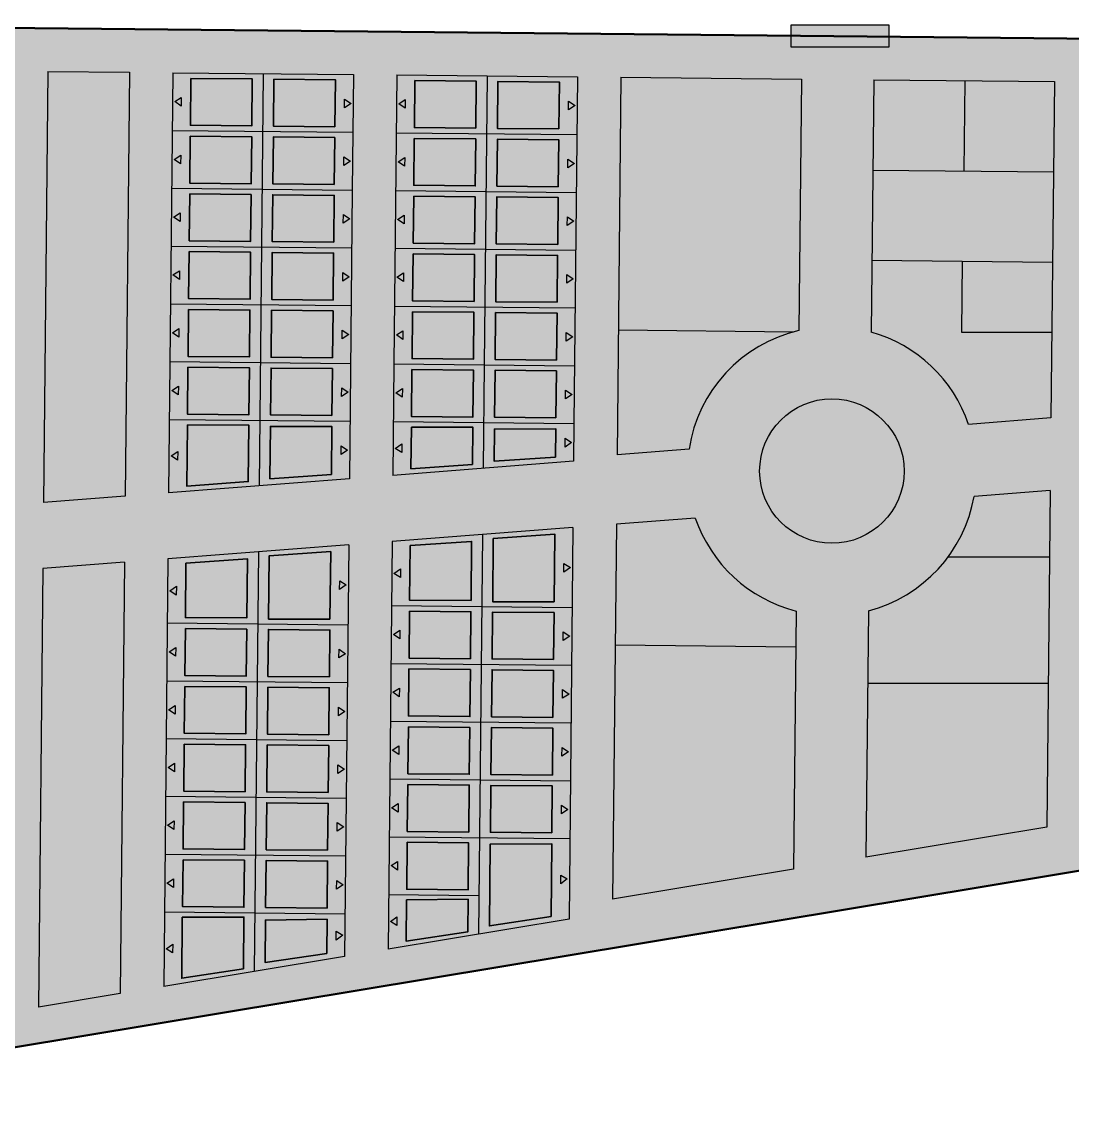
# Model space of a CAD drawing. Header units: metres. Extents: x 338921 to 339833, y 4032848 to 4033148.
# Drawn here: x 339092.4 to 339383.2, y 4032847.9 to 4033148 of the extents above; entities that cross this region are included whole.
import ezdxf

# ---------------------------------------------------------------- set-up
doc = ezdxf.new("R2010")
doc.units = ezdxf.units.M
doc.layers.add('MP_BOUNDARY', color=1, linetype='Continuous', lineweight=50)
doc.layers.add('MP_ROADS', color=8, linetype='Continuous', lineweight=25)
for name, color, linetype in [('MP_VILLA_ENTRY', 7, 'Continuous'), ('MP_VILLA_FOOTPRINT', 7, 'Continuous'), ('MP_VILLA_FOOTPRINT_HATCH', 7, 'Continuous')]:
    doc.layers.add(name, color=color, linetype=linetype)

msp = doc.modelspace()

# ---------------------------------------------------------------- hatches: boundary and pattern name
at = {"true_color": 0x939598}
h = msp.add_hatch(color=252, dxfattribs=at)
h.dxf.hatch_style = 1
h.paths.add_polyline_path([(339637.4457943733, 4033047.686908788), (339638.3798133145, 4033140.7834931), (339025.7903462515, 4033146.929477609), (339023.0181703652, 4032852.728028361), (339636.5117754322, 4032954.590324475)])
h.paths.add_polyline_path([(339565.2924077218, 4033032.75955377), (339564.5244074131, 4032956.210565004), (339524.4556473992, 4032949.557690608), (339525.2592318594, 4033029.653462919)], flags=16)
h.paths.add_polyline_path([(339525.4606476016, 4033049.729198875), (339526.2650621983, 4033129.907713481), (339566.2630492109, 4033129.506421881), (339565.4938234633, 4033052.835289725)], flags=16)
h.paths.add_polyline_path([(339513.4506948437, 4033048.79737162), (339493.4341069127, 4033047.244326194), (339494.2666725884, 4033130.228746763), (339514.2656660949, 4033130.028100962)], flags=16)
h.paths.add_polyline_path([(339577.302360479, 4033033.691381024), (339617.3355363414, 4033036.797471876), (339616.6137954309, 4032964.85930172), (339576.545035417, 4032958.206427324)], flags=16)
h.paths.add_polyline_path([(339513.2492791014, 4033028.721635664), (339512.4350193951, 4032947.561828289), (339492.4006393882, 4032944.23539109), (339493.23269117, 4033027.168590239)], flags=16)
h.paths.add_polyline_path([(339577.5037762218, 4033053.767116981), (339578.2624453148, 4033129.386034399), (339618.2604323274, 4033128.984742798), (339617.5369520832, 4033056.873207831)], flags=16)
h.paths.add_polyline_path([(339481.4241541546, 4033046.312498938), (339441.3909782928, 4033043.206408088), (339442.2692894724, 4033130.750425845), (339482.2672764848, 4033130.349134244)], flags=16)
h.paths.add_polyline_path([(339481.2227384118, 4033026.236762983), (339480.3800113844, 4032942.239528772), (339440.3112513709, 4032935.586654375), (339441.1895625501, 4033023.130672133)], flags=16)
h.paths.add_polyline_path([(339429.3810255351, 4033042.274580833), (339389.347849673, 4033039.168489983), (339390.2719063556, 4033131.272104928), (339430.2698933685, 4033130.870813326)], flags=16)
h.paths.add_polyline_path([(339429.1796097921, 4033022.19884488), (339428.2906233671, 4032933.590792056), (339388.2218633537, 4032926.937917661), (339389.1464339306, 4033019.092754029)], flags=16)
h.paths.add_polyline_path([(339377.337896914, 4033038.236662728), (339354.5489027352, 4033036.468512069, 0.2463391375590782), (339327.5740516561, 4033062.025756799), (339328.2750264863, 4033131.894106912), (339378.2725102519, 4033131.392492409)], flags=16)
h.paths.add_polyline_path([(339377.136481172, 4033018.160926773), (339376.2012353493, 4032924.942055341), (339326.1152853316, 4032916.625962346), (339326.7995532642, 4032984.829083798, 0.2928286221824832), (339356.0801319277, 4033016.52720843)], flags=16)
h.paths.add_polyline_path([(339336.6983619442, 4033023.532648672, -1), (339296.6983619442, 4033023.532648672, -1)], flags=16)
h.paths.add_polyline_path([(339307.5775915402, 4033062.47891354, 0.3062679936217733), (339277.159336999, 4033029.587853572), (339257.2295721171, 4033028.041544567), (339258.2785492146, 4033132.596367215), (339308.2760329801, 4033132.094752713)], flags=16)
h.paths.add_polyline_path([(339306.7980263673, 4032984.777218659), (339306.0809053248, 4032913.299525148), (339255.9949553078, 4032904.983432153), (339257.0369535869, 4033008.842654222), (339278.8684723743, 4033010.536516358, 0.2526218542225356)], flags=16)
h.paths.add_polyline_path([(339245.316053265, 4033036.721585865), (339245.2108221466, 4033026.232871697), (339195.1693523193, 4033022.350258134), (339195.47908614, 4033053.222395174), (339196.2816693452, 4033133.218369198), (339246.2791531104, 4033132.716754695)], flags=16)
h.paths.add_polyline_path([(339245.0270008289, 4033007.910826966), (339243.9389408028, 4032899.460486834), (339193.8529907866, 4032891.14439384), (339194.9855310016, 4033004.028213403)], flags=16)
h.paths.add_polyline_path([(339183.1593995618, 4033021.418430879), (339133.117929735, 4033017.535817316), (339134.2847894761, 4033133.840371185), (339184.2822732416, 4033133.338756683), (339183.9612399593, 4033101.34036707)], flags=16)
h.paths.add_polyline_path([(339182.9755782434, 4033003.096386147), (339181.832362783, 4032889.148531521), (339131.746412766, 4032880.832438526), (339132.934108417, 4032999.213772584)], flags=16)
h.paths.add_polyline_path([(339121.1079769768, 4033016.603990062), (339098.4689187931, 4033014.847472625), (339099.6662347438, 4033134.187692046), (339122.2853933725, 4033133.960758666)], flags=16)
h.paths.add_polyline_path([(339120.9241556588, 4032998.281945328), (339119.7257847621, 4032878.836576207), (339097.0666034768, 4032875.07432634), (339098.2850974752, 4032996.525427889)], flags=16)
h.paths.add_polyline_path([(339086.4492324599, 4033013.914890163), (339036.4174962079, 4033010.033031805), (339037.669354875, 4033134.80969403), (339087.657113623, 4033134.308177097)], flags=16)
h.paths.add_polyline_path([(339086.2751447162, 4032995.593600632), (339085.0459754723, 4032873.078464021), (339034.9600254553, 4032864.762371024), (339036.2336748899, 4032991.710987067)], flags=16)
at = {"true_color": 0x000000}
h = msp.add_hatch(color=18, dxfattribs=at)
h.dxf.hatch_style = 1
h.paths.add_polyline_path([(339332.4529826964, 4033147.130102886), (339305.4039089834, 4033147.130102886), (339305.4039089834, 4033144.12417207), (339332.4529826964, 4033143.85279426)])
h.paths.add_polyline_path([(339332.4529826964, 4033143.85279426), (339305.4039089834, 4033144.12417207), (339305.4039089834, 4033140.904848419), (339332.4529826964, 4033140.904848419)])
at = {"true_color": 0xf4ee51}
h = msp.add_hatch(color=41, dxfattribs=at)
h.dxf.hatch_style = 1
h.paths.add_polyline_path([(339087.657113623, 4033134.308177097), (339062.6680967574, 4033134.558886779), (339062.5075801165, 4033118.559691969), (339087.4965969819, 4033118.308982286)])
h.paths.add_polyline_path([(339062.6680967574, 4033134.558886779), (339037.669354875, 4033134.80969403), (339037.508838234, 4033118.810499219), (339062.5075801165, 4033118.559691969)])
h.paths.add_polyline_path([(339062.5075801165, 4033118.559691969), (339037.508838234, 4033118.810499219), (339037.3483215931, 4033102.811304416), (339062.3470634756, 4033102.560497165)])
h.paths.add_polyline_path([(339087.4965969819, 4033118.308982286), (339062.5075801165, 4033118.559691969), (339062.3470634756, 4033102.560497165), (339087.3360803408, 4033102.309787483)])
h.paths.add_polyline_path([(339087.3360803408, 4033102.309787483), (339062.3470634756, 4033102.560497165), (339062.1865468347, 4033086.561302359), (339087.1755636997, 4033086.310592678)])
h.paths.add_polyline_path([(339062.3470634756, 4033102.560497165), (339037.3483215931, 4033102.811304416), (339037.1878049523, 4033086.81210961), (339062.1865468347, 4033086.561302359)])
h.paths.add_polyline_path([(339062.1865468347, 4033086.561302359), (339037.1878049523, 4033086.81210961), (339037.0272883113, 4033070.812914806), (339062.0260301938, 4033070.562107554)])
h.paths.add_polyline_path([(339087.1755636997, 4033086.310592678), (339062.1865468347, 4033086.561302359), (339062.0260301938, 4033070.562107554), (339087.0150470585, 4033070.311397873)])
h.paths.add_polyline_path([(339087.0150470585, 4033070.311397873), (339062.0260301938, 4033070.562107554), (339061.8655135529, 4033054.562912748), (339086.8545304174, 4033054.312203067)])
h.paths.add_polyline_path([(339062.0260301938, 4033070.562107554), (339037.0272883113, 4033070.812914806), (339036.8667716704, 4033054.813719998), (339061.8655135529, 4033054.562912748)])
h.paths.add_polyline_path([(339061.8655135529, 4033054.562912748), (339036.8667716704, 4033054.813719998), (339036.7062550295, 4033038.814525196), (339061.7049969121, 4033038.563717944)])
h.paths.add_polyline_path([(339086.8545304174, 4033054.312203067), (339061.8655135529, 4033054.562912748), (339061.7049969121, 4033038.563717944), (339086.6940137764, 4033038.313008263)])
h.paths.add_polyline_path([(339086.6940137764, 4033038.313008263), (339061.704996912, 4033038.563717944), (339061.5444802711, 4033022.56452314), (339086.5334971353, 4033022.313813457)])
h.paths.add_polyline_path([(339061.704996912, 4033038.563717944), (339036.7062550295, 4033038.814525196), (339036.5457383886, 4033022.81533039), (339061.5444802711, 4033022.56452314)])
h.paths.add_polyline_path([(339061.5444802711, 4033022.56452314), (339036.5457383886, 4033022.81533039), (339036.4174962079, 4033010.033031805), (339061.438231121, 4033011.974338588)])
h.paths.add_polyline_path([(339086.5334971353, 4033022.313813457), (339061.5444802711, 4033022.56452314), (339061.438231121, 4033011.974338588), (339086.4492324599, 4033013.914890163)])
h.paths.add_polyline_path([(339220.9593779458, 4033100.969172337), (339195.9606360631, 4033101.219979588), (339195.800119422, 4033085.220784783), (339220.7988613048, 4033084.969977532)])
h.paths.add_polyline_path([(339245.9581198286, 4033100.718365087), (339220.9593779458, 4033100.969172337), (339220.7988613048, 4033084.969977532), (339245.7976031878, 4033084.719170281)])
h.paths.add_polyline_path([(339245.7976031878, 4033084.719170281), (339220.7988613048, 4033084.969977532), (339220.6383446638, 4033068.970782727), (339245.6370865468, 4033068.719975476)])
h.paths.add_polyline_path([(339220.7988613048, 4033084.969977532), (339195.800119422, 4033085.220784783), (339195.639602781, 4033069.221589978), (339220.6383446638, 4033068.970782727)])
h.paths.add_polyline_path([(339220.6383446639, 4033068.970782727), (339195.639602781, 4033069.221589978), (339195.47908614, 4033053.222395173), (339220.4778280228, 4033052.971587921)])
h.paths.add_polyline_path([(339245.6370865468, 4033068.719975476), (339220.6383446639, 4033068.970782727), (339220.4778280228, 4033052.971587921), (339245.4765699059, 4033052.720780669)])
h.paths.add_polyline_path([(339245.4765699059, 4033052.720780669), (339220.4778280223, 4033052.971587921), (339220.3173113817, 4033036.972393118), (339245.316053265, 4033036.721585865)])
h.paths.add_polyline_path([(339220.4778280223, 4033052.971587921), (339195.47908614, 4033053.222395173), (339195.3185694991, 4033037.223200369), (339220.3173113817, 4033036.972393118)])
h.paths.add_polyline_path([(339220.3173113817, 4033036.972393118), (339195.3185694991, 4033037.223200369), (339195.1693523193, 4033022.350258134), (339220.1900872328, 4033024.291564916)])
h.paths.add_polyline_path([(339245.316053265, 4033036.721585865), (339220.3173113817, 4033036.972393118), (339220.1900872328, 4033024.291564916), (339245.2108221466, 4033026.232871697)])
h.paths.add_polyline_path([(339245.0270008289, 4033007.910826968), (339220.0062659148, 4033005.969520185), (339219.8061618187, 4032986.024520122), (339244.8049037021, 4032985.77371287)])
h.paths.add_polyline_path([(339220.0062659148, 4033005.969520185), (339194.9855310016, 4033004.028213403), (339194.8074199362, 4032986.275327372), (339219.8061618187, 4032986.024520122)])
h.paths.add_polyline_path([(339219.8061618187, 4032986.024520122), (339194.8074199362, 4032986.275327372), (339194.6469032954, 4032970.276132568), (339219.6456451776, 4032970.025325317)])
h.paths.add_polyline_path([(339244.8049037021, 4032985.77371287), (339219.8061618187, 4032986.024520122), (339219.6456451776, 4032970.025325317), (339244.6443870611, 4032969.774518066)])
h.paths.add_polyline_path([(339244.6443870611, 4032969.774518066), (339219.6456451776, 4032970.025325317), (339219.4851285366, 4032954.026130512), (339244.4838704201, 4032953.77532326)])
h.paths.add_polyline_path([(339219.6456451776, 4032970.025325317), (339194.6469032954, 4032970.276132568), (339194.4863866545, 4032954.276937762), (339219.4851285366, 4032954.026130512)])
h.paths.add_polyline_path([(339219.4851285366, 4032954.026130512), (339194.4863866545, 4032954.276937762), (339194.3258700137, 4032938.277742957), (339219.3246118956, 4032938.026935706)])
h.paths.add_polyline_path([(339244.4838704201, 4032953.77532326), (339219.4851285366, 4032954.026130512), (339219.3246118956, 4032938.026935706), (339244.3233537791, 4032937.776128456)])
h.paths.add_polyline_path([(339244.3233537791, 4032937.776128456), (339219.3246118956, 4032938.026935706), (339219.1640952545, 4032922.027740901), (339244.162837138, 4032921.77693365)])
h.paths.add_polyline_path([(339219.3246118956, 4032938.026935706), (339194.3258700137, 4032938.277742957), (339194.1653533728, 4032922.278548152), (339219.1640952545, 4032922.027740901)])
h.paths.add_polyline_path([(339219.1640952545, 4032922.027740901), (339194.1653533728, 4032922.278548152), (339194.0048367319, 4032906.279353348), (339219.0035786135, 4032906.028546096)])
h.paths.add_polyline_path([(339219.0035786135, 4032906.028546096), (339194.0048367319, 4032906.279353348), (339193.8529907866, 4032891.14439384), (339218.8959657936, 4032895.302440336)])
h.paths.add_polyline_path([(339244.162837138, 4032921.77693365), (339219.1640952545, 4032922.027740901), (339219.0035786135, 4032906.028546096), (339218.8959657936, 4032895.302440336), (339243.9389408028, 4032899.460486834)])
h.paths.add_polyline_path([(339182.9755782434, 4033003.096386147), (339157.9548433307, 4033001.155079366), (339157.7547392348, 4032981.210079304), (339182.7534811169, 4032980.959272053)])
h.paths.add_polyline_path([(339157.9548433307, 4033001.155079366), (339132.934108417, 4032999.213772584), (339132.7559973517, 4032981.460886555), (339157.7547392348, 4032981.210079304)])
h.paths.add_polyline_path([(339157.7547392348, 4032981.210079304), (339132.7559973517, 4032981.460886555), (339132.5954807108, 4032965.461691751), (339157.5942225939, 4032965.210884499)])
h.paths.add_polyline_path([(339182.7534811169, 4032980.959272053), (339157.7547392348, 4032981.210079304), (339157.5942225939, 4032965.210884499), (339182.592964476, 4032964.960077249)])
h.paths.add_polyline_path([(339182.592964476, 4032964.960077249), (339157.5942225939, 4032965.210884499), (339157.4337059529, 4032949.211689693), (339182.4324478353, 4032948.960882443)])
h.paths.add_polyline_path([(339157.5942225939, 4032965.210884499), (339132.5954807108, 4032965.461691751), (339132.4349640699, 4032949.462496945), (339157.4337059529, 4032949.211689693)])
h.paths.add_polyline_path([(339157.4337059529, 4032949.211689693), (339132.4349640699, 4032949.462496945), (339132.2744474289, 4032933.46330214), (339157.2731893121, 4032933.212494889)])
h.paths.add_polyline_path([(339182.4324478353, 4032948.960882443), (339157.4337059529, 4032949.211689693), (339157.2731893121, 4032933.212494889), (339182.2719311944, 4032932.961687637)])
h.paths.add_polyline_path([(339182.2719311944, 4032932.961687637), (339157.2731893121, 4032933.212494889), (339157.1126726712, 4032917.213300083), (339182.1114145535, 4032916.962492833)])
h.paths.add_polyline_path([(339157.2731893121, 4032933.212494889), (339132.2744474289, 4032933.46330214), (339132.113930788, 4032917.464107335), (339157.1126726712, 4032917.213300083)])
h.paths.add_polyline_path([(339157.1126726712, 4032917.213300083), (339132.113930788, 4032917.464107335), (339131.9534141471, 4032901.464912531), (339156.9521560304, 4032901.214105279)])
h.paths.add_polyline_path([(339182.1114145535, 4032916.962492833), (339157.1126726712, 4032917.213300083), (339156.9521560304, 4032901.214105279), (339181.9508979127, 4032900.963298027)])
h.paths.add_polyline_path([(339181.9508979127, 4032900.963298027), (339156.9521560303, 4032901.214105279), (339156.7893877749, 4032884.990485023), (339181.832362783, 4032889.148531521)])
h.paths.add_polyline_path([(339156.9521560303, 4032901.214105279), (339131.9534141471, 4032901.464912531), (339131.746412766, 4032880.832438526), (339156.7893877749, 4032884.990485023)])
h.paths.add_polyline_path([(339086.2751447162, 4032995.593600632), (339061.2544098035, 4032993.65229385), (339061.1295796162, 4032981.210079304), (339086.1283214983, 4032980.959272053)])
h.paths.add_polyline_path([(339061.2544098035, 4032993.65229385), (339036.2336748899, 4032991.710987067), (339036.1308377331, 4032981.460886555), (339061.1295796162, 4032981.210079304)])
h.paths.add_polyline_path([(339061.1295796162, 4032981.210079304), (339036.1308377331, 4032981.460886555), (339035.9703210922, 4032965.461691751), (339060.9690629753, 4032965.210884499)])
h.paths.add_polyline_path([(339086.1283214983, 4032980.959272053), (339061.1295796162, 4032981.210079304), (339060.9690629753, 4032965.210884499), (339085.9678048575, 4032964.960077249)])
h.paths.add_polyline_path([(339085.9678048575, 4032964.960077249), (339060.9690629753, 4032965.210884499), (339060.8085463344, 4032949.211689693), (339085.8072882166, 4032948.960882443)])
h.paths.add_polyline_path([(339060.9690629753, 4032965.210884499), (339035.9703210922, 4032965.461691751), (339035.8098044513, 4032949.462496945), (339060.8085463344, 4032949.211689693)])
h.paths.add_polyline_path([(339060.8085463344, 4032949.211689693), (339035.8098044513, 4032949.462496945), (339035.6492878103, 4032933.46330214), (339060.6480296935, 4032933.212494889)])
h.paths.add_polyline_path([(339085.8072882166, 4032948.960882443), (339060.8085463344, 4032949.211689693), (339060.6480296935, 4032933.212494889), (339085.6467715758, 4032932.961687637)])
h.paths.add_polyline_path([(339085.6467715758, 4032932.961687637), (339060.6480296935, 4032933.212494889), (339060.4875130526, 4032917.213300083), (339085.486254935, 4032916.962492833)])
h.paths.add_polyline_path([(339060.6480296935, 4032933.212494889), (339035.6492878103, 4032933.46330214), (339035.4887711694, 4032917.464107335), (339060.4875130526, 4032917.213300083)])
h.paths.add_polyline_path([(339060.4875130526, 4032917.213300083), (339035.6492877983, 4032917.462496904), (339035.4887550123, 4032917.462496904), (339035.3282545286, 4032901.464912531), (339060.3269964117, 4032901.214105279)])
h.paths.add_polyline_path([(339085.486254935, 4032916.962492833), (339060.4875130526, 4032917.213300083), (339060.3269964117, 4032901.214105279), (339085.3257382941, 4032900.963298027)])
h.paths.add_polyline_path([(339085.3257382941, 4032900.963298027), (339060.3269964117, 4032901.214105279), (339060.1664797709, 4032885.214910473), (339085.1652216533, 4032884.964103222)])
h.paths.add_polyline_path([(339060.3269964117, 4032901.214105279), (339035.3282545286, 4032901.464912531), (339035.1677378876, 4032885.465717725), (339060.1664797709, 4032885.214910473)])
h.paths.add_polyline_path([(339060.1664797709, 4032885.214910473), (339035.1677378876, 4032885.465717725), (339034.9600254553, 4032864.762371024), (339060.0030004642, 4032868.920417523)])
h.paths.add_polyline_path([(339085.1652216533, 4032884.964103222), (339060.1664797709, 4032885.214910473), (339060.0030004642, 4032868.920417523), (339085.0459754723, 4032873.078464021)])
at = {"true_color": 0x136734}
h = msp.add_hatch(color=116, dxfattribs=at)
h.dxf.hatch_style = 1
h.paths.add_polyline_path([(339122.2853933725, 4033133.960758666), (339099.6662347438, 4033134.187692047), (339098.4689187931, 4033014.847472625), (339121.1079769768, 4033016.603990062)])
h.paths.add_polyline_path([(339120.9241556588, 4032998.281945328), (339098.2850974752, 4032996.525427889), (339097.0666034768, 4032875.07432634), (339119.7257847621, 4032878.836576207)])
h.paths.add_polyline_path([(339306.1388105969, 4033062.113678665), (339257.5762990078, 4033062.600896387), (339257.2295721171, 4033028.041544567), (339277.159336999, 4033029.587853572, -0.2961480465644712)])
h.paths.add_polyline_path([(339278.8684723743, 4033010.536516358), (339257.0369535869, 4033008.842654222), (339256.7002197013, 4032975.279336409), (339306.6977034668, 4032974.777721906), (339306.7980263673, 4032984.777218659, -0.2526218542226121)])
h.paths.add_polyline_path([(339377.136481172, 4033018.160926773), (339356.0801319277, 4033016.52720843, -0.1150601162345734), (339348.918557665, 4032999.829083799), (339376.9525615503, 4032999.829083799)])
h.paths.add_polyline_path([(339377.576568017, 4033062.025756799), (339352.5753098365, 4033062.0257568), (339352.7721538665, 4033081.645815895), (339327.7734119836, 4033081.896623145), (339327.5740516561, 4033062.025756799, -0.2463391375590788), (339354.5489027352, 4033036.468512069), (339377.337896914, 4033038.236662728)])
h.paths.add_polyline_path([(339514.2656660949, 4033130.028100962), (339494.2666725884, 4033130.228746763), (339493.4341069127, 4033047.244326194), (339513.4506948435, 4033048.79737162)])
h.paths.add_polyline_path([(339513.2492791014, 4033028.721635664), (339493.23269117, 4033027.168590239), (339492.4006393882, 4032944.23539109), (339512.4350193951, 4032947.561828289)])
at = {"true_color": 0xf4ee51}
h = msp.add_hatch(color=41, dxfattribs=at)
h.dxf.hatch_style = 1
h.paths.add_polyline_path([(339246.2791531104, 4033132.716754695), (339221.2804112278, 4033132.967561947), (339221.1198945868, 4033116.968367142), (339246.1186364695, 4033116.717559891)])
h.paths.add_polyline_path([(339246.1186364695, 4033116.717559891), (339221.1198945868, 4033116.968367142), (339220.9593779458, 4033100.969172337), (339245.9581198286, 4033100.718365087)])
h.paths.add_polyline_path([(339221.1198945868, 4033116.968367142), (339196.1211527041, 4033117.219174393), (339195.9606360631, 4033101.219979588), (339220.9593779458, 4033100.969172337)])
h.paths.add_polyline_path([(339221.2804112278, 4033132.967561947), (339196.2816693452, 4033133.218369198), (339196.1211527041, 4033117.219174393), (339221.1198945868, 4033116.968367142)])
h.paths.add_polyline_path([(339184.2822732416, 4033133.338756683), (339159.2835313587, 4033133.589563934), (339159.1230147178, 4033117.590369124), (339184.1217566004, 4033117.339561873)])
h.paths.add_polyline_path([(339159.2835313587, 4033133.589563934), (339134.2847894761, 4033133.840371185), (339134.1242728352, 4033117.841176375), (339159.1230147178, 4033117.590369124)])
h.paths.add_polyline_path([(339159.1230147178, 4033117.590369124), (339134.1242728352, 4033117.841176375), (339133.9637561942, 4033101.84198157), (339158.9624980769, 4033101.59117432)])
h.paths.add_polyline_path([(339184.1217566004, 4033117.339561873), (339159.1230147178, 4033117.590369124), (339158.9624980769, 4033101.59117432), (339183.9612399593, 4033101.340367069)])
h.paths.add_polyline_path([(339183.9612399596, 4033101.340367069), (339158.9624980769, 4033101.59117432), (339158.801981436, 4033085.591979514), (339183.8007233187, 4033085.341172264)])
h.paths.add_polyline_path([(339158.9624980769, 4033101.59117432), (339133.9637561942, 4033101.84198157), (339133.8032395534, 4033085.842786765), (339158.801981436, 4033085.591979514)])
h.paths.add_polyline_path([(339158.801981436, 4033085.591979514), (339133.8032395534, 4033085.842786765), (339133.6427229125, 4033069.84359196), (339158.6414647951, 4033069.592784709)])
h.paths.add_polyline_path([(339183.8007233187, 4033085.341172264), (339158.801981436, 4033085.591979514), (339158.6414647951, 4033069.592784709), (339183.6402066779, 4033069.341977459)])
h.paths.add_polyline_path([(339183.6402066779, 4033069.341977459), (339158.6414647951, 4033069.592784709), (339158.4809481542, 4033053.593589904), (339183.4796900371, 4033053.342782653)])
h.paths.add_polyline_path([(339158.6414647951, 4033069.592784709), (339133.6427229125, 4033069.84359196), (339133.4822062716, 4033053.844397154), (339158.4809481542, 4033053.593589904)])
h.paths.add_polyline_path([(339158.4809481542, 4033053.593589904), (339133.4822062716, 4033053.844397154), (339133.3216896307, 4033037.84520235), (339158.3204315133, 4033037.5943951)])
h.paths.add_polyline_path([(339183.4796900371, 4033053.342782653), (339158.4809481542, 4033053.593589904), (339158.3204315133, 4033037.5943951), (339183.3191733962, 4033037.343587849)])
h.paths.add_polyline_path([(339183.3191733962, 4033037.343587849), (339158.3204315133, 4033037.5943951), (339158.1386646482, 4033019.477124098), (339183.1593995618, 4033021.418430879)])
h.paths.add_polyline_path([(339158.3204315133, 4033037.5943951), (339133.3216896307, 4033037.84520235), (339133.117929735, 4033017.535817316), (339158.1386646482, 4033019.477124098)])
at = {"true_color": 0xcd2027}
h = msp.add_hatch(color=242, dxfattribs=at)
h.dxf.hatch_style = 1
h.paths.add_polyline_path([(339257.5762990078, 4033062.600896387), (339306.1388105969, 4033062.113678665, -0.0092783908119487), (339307.5775915401, 4033062.47891354), (339308.2760329801, 4033132.094752713), (339258.2785492146, 4033132.596367215)])
at = {"true_color": 0xf27172}
h = msp.add_hatch(color=11, dxfattribs=at)
h.dxf.hatch_style = 1
h.paths.add_polyline_path([(339328.0242192349, 4033106.895365028), (339353.3518212945, 4033106.64125839), (339353.6026285459, 4033131.640000274), (339328.2750264863, 4033131.894106912)])
at = {"true_color": 0xf7abae}
h = msp.add_hatch(color=241, dxfattribs=at)
h.dxf.hatch_style = 1
h.paths.add_polyline_path([(339378.0217030005, 4033106.393750526), (339378.2725102519, 4033131.392492409), (339353.6026285459, 4033131.640000274), (339353.3518212945, 4033106.64125839)])
at = {"true_color": 0xa953a0}
h = msp.add_hatch(color=215, dxfattribs=at)
h.dxf.hatch_style = 1
h.paths.add_polyline_path([(339328.0242192349, 4033106.895365028), (339327.7734119836, 4033081.896623145), (339377.7708957491, 4033081.395008643), (339378.0217030005, 4033106.393750526)])
at = {"true_color": 0xfecc66}
h = msp.add_hatch(color=31, dxfattribs=at)
h.dxf.hatch_style = 1
h.paths.add_polyline_path([(339377.576568017, 4033062.025756799), (339377.7708957491, 4033081.395008643), (339352.7721538665, 4033081.645815895), (339352.5753098365, 4033062.0257568)])
at = {"true_color": 0x136734}
h = msp.add_hatch(color=116, dxfattribs=at)
h.dxf.hatch_style = 1
h.paths.add_polyline_path([(339296.6983619442, 4033023.532648672, 1), (339336.6983619442, 4033023.532648672, 1)])
at = {"true_color": 0xadddf7}
h = msp.add_hatch(color=141, dxfattribs=at)
h.dxf.hatch_style = 1
h.paths.add_polyline_path([(339376.601413727, 4032964.829083799), (339376.9525615503, 4032999.829083799), (339348.918557665, 4032999.829083799, -0.1719741973223449), (339326.7995532642, 4032984.829083798), (339326.5988973652, 4032964.829083799)])
at = {"true_color": 0x2776bb}
h = msp.add_hatch(color=152, dxfattribs=at)
h.dxf.hatch_style = 1
h.paths.add_polyline_path([(339306.6977034668, 4032974.777721906), (339256.7002197013, 4032975.279336409), (339255.9949553078, 4032904.983432153), (339306.0809053248, 4032913.299525148)])
at = {"true_color": 0x105689}
h = msp.add_hatch(color=146, dxfattribs=at)
h.dxf.hatch_style = 1
h.paths.add_polyline_path([(339376.601413727, 4032964.829083799), (339326.5988973652, 4032964.829083799), (339326.1152853316, 4032916.625962346), (339376.2012353493, 4032924.942055341)])
at = {"layer": 'MP_VILLA_FOOTPRINT_HATCH', "true_color": 0xffffff}
for points in [[(339139.26948941755, 4033132.2902852218), (339139.13906964683, 4033119.2909394377), (339156.138214127, 4033119.120390507), (339156.2686338977, 4033132.119736291)], [(339179.137056659, 4033118.8896478363), (339179.2674764299, 4033131.88899362), (339162.2683319496, 4033132.0595425507), (339162.1379121788, 4033119.060196767)], [(339201.2663692867, 4033131.668283235), (339201.13594951574, 4033118.668937456), (339218.13509399595, 4033118.498388525), (339218.2655137668, 4033131.497734304)], [(339241.133936528, 4033118.267645854), (339241.2643562988, 4033131.2669916325), (339224.2652118186, 4033131.4375405638), (339224.1347920478, 4033118.438194785)], [(339139.1089727767, 4033116.2910904116), (339138.97855300584, 4033103.2917446326), (339155.97769748606, 4033103.121195703), (339156.10811725684, 4033116.120541481)], [(339178.9765400179, 4033102.890453032), (339179.1069597887, 4033115.8897988102), (339162.1078153087, 4033116.060347741), (339161.9773955379, 4033103.061001963)], [(339201.1058526456, 4033115.66908843), (339200.9754328747, 4033102.669742651), (339217.97457735497, 4033102.49919372), (339218.1049971258, 4033115.498539499)], [(339240.97341988713, 4033102.2684510504), (339241.10383965785, 4033115.267796828), (339224.10469517764, 4033115.4383457587), (339223.9742754068, 4033102.43899998)], [(339138.9484561357, 4033100.2918956066), (339138.81803636503, 4033087.292549828), (339155.81718084513, 4033087.1220008973), (339155.9476006159, 4033100.1213466767)], [(339178.81602337724, 4033086.891258227), (339178.94644314796, 4033099.890604006), (339161.94729866774, 4033100.061152937), (339161.81687889696, 4033087.061807157)], [(339200.94533600454, 4033099.6698936247), (339200.81491623365, 4033086.670547846), (339217.814060714, 4033086.499998915), (339217.9444804848, 4033099.499344694)], [(339240.81290324626, 4033086.2692562444), (339240.943323017, 4033099.2686020243), (339223.94417853665, 4033099.439150954), (339223.8137587659, 4033086.439805175)], [(339138.7879394949, 4033084.292700802), (339138.6575197241, 4033071.293355023), (339155.65666420426, 4033071.1228060923), (339155.787083975, 4033084.122151871)], [(339178.6555067364, 4033070.892063422), (339178.7859265071, 4033083.891409201), (339161.7867820268, 4033084.061958131), (339161.6563622561, 4033071.062612352)], [(339200.7848193635, 4033083.6706988197), (339200.6543995926, 4033070.6713530407), (339217.65354407293, 4033070.50080411), (339217.78396384383, 4033083.500149889)], [(339240.65238660533, 4033070.2700614394), (339240.78280637617, 4033083.2694072183), (339223.78366189566, 4033083.439956149), (339223.65324212477, 4033070.44061037)], [(339138.62742285396, 4033068.293505997), (339138.49700308323, 4033055.294160217), (339155.49614756333, 4033055.1236112867), (339155.6265673341, 4033068.122957066)], [(339178.4949900956, 4033054.892868616), (339178.6254098663, 4033067.892214396), (339161.62626538594, 4033068.062763326), (339161.49584561517, 4033055.063417547)], [(339200.62430272246, 4033067.6715040146), (339200.4938829516, 4033054.6721582357), (339217.49302743195, 4033054.5016093045), (339217.6234472029, 4033067.500955084)], [(339240.4918699644, 4033054.2708666325), (339240.6222897352, 4033067.2702124133), (339223.62314525474, 4033067.440761344), (339223.4927254838, 4033054.4414155637)], [(339138.4669062131, 4033052.294311191), (339138.3364864423, 4033039.294965413), (339155.33563092246, 4033039.124416483), (339155.4660506932, 4033052.1237622607)], [(339178.33447345474, 4033038.893673812), (339178.46489322546, 4033051.89301959), (339161.465748745, 4033052.063568521), (339161.3353289743, 4033039.064222743)], [(339200.46378608147, 4033051.6723092096), (339200.3333663108, 4033038.672963432), (339217.3325107908, 4033038.5024145013), (339217.46293056133, 4033051.5017602784)], [(339240.33135332353, 4033038.271671829), (339240.4617730942, 4033051.2710176064), (339223.4626286132, 4033051.4415665376), (339223.3322088427, 4033038.4422207605)], [(339138.2971393675, 4033036.327529614), (339138.12721806177, 4033019.3909425028), (339155.1555448802, 4033020.6020323364), (339155.31270844315, 4033036.2670153915)], [(339178.18029736675, 4033022.5720517007), (339178.31353752763, 4033035.852514577), (339161.29766410595, 4033035.88269371), (339161.1522748938, 4033021.391296959)], [(339200.29413775087, 4033035.717340389), (339200.1785221312, 4033024.1935705645), (339217.206444862, 4033025.364383704), (339217.31011091435, 4033035.697102859)], [(339240.23193427065, 4033027.4078543717), (339240.31020307733, 4033035.2091507404), (339223.29359891434, 4033035.1664946424), (339223.20464253833, 4033026.2999348613)], [(339239.8294807352, 4032987.294053842), (339240.0176857322, 4033006.053033546), (339222.98926763865, 4033004.832846115), (339222.81400293304, 4032987.3636656622)], [(339199.9646757674, 4033002.8788357396), (339199.813013234, 4032987.762157486), (339216.8287415064, 4032987.717510911), (339216.9928433889, 4033004.074057926)], [(339137.9132531828, 4032998.0643949206), (339137.76159064955, 4032982.9477166687), (339154.7773189225, 4032982.903070093), (339154.9414208048, 4032999.259617107)], [(339177.7780581499, 4032982.4796130247), (339177.9662631467, 4033001.2385927252), (339160.9378450546, 4033000.018405296), (339160.7625803491, 4032982.5492248447)], [(339199.7921198777, 4032984.7252414087), (339199.66170010704, 4032971.7258956307), (339216.6608445868, 4032971.5553467), (339216.79126435757, 4032984.554692479)], [(339239.65968711965, 4032971.3246040293), (339239.7901068905, 4032984.3239498073), (339222.79096240946, 4032984.4944987386), (339222.6605426386, 4032971.49515296)], [(339137.7406972932, 4032979.9108005916), (339137.6102775224, 4032966.9114548136), (339154.60942200304, 4032966.7409058823), (339154.7398417738, 4032979.740251661)], [(339177.6082645345, 4032966.510163212), (339177.7386843053, 4032979.50950899), (339160.73953982565, 4032979.680057921), (339160.60912005487, 4032966.680712142)], [(339199.6316032369, 4032968.7260466046), (339199.5011834661, 4032955.7267008247), (339216.50032794575, 4032955.556151895), (339216.6307477166, 4032968.555497674)], [(339239.4991704786, 4032955.3254092233), (339239.6295902495, 4032968.324755003), (339222.6304457684, 4032968.495303934), (339222.5000259976, 4032955.4959581546)], [(339137.58018065226, 4032963.9116057875), (339137.44976088154, 4032950.9122600076), (339154.44890536205, 4032950.7417110763), (339154.5793251329, 4032963.7410568562)], [(339177.44774789375, 4032950.510968406), (339177.57816766435, 4032963.510314186), (339160.5790231847, 4032963.680863116), (339160.44860341394, 4032950.681517336)], [(339199.471086596, 4032952.7268517986), (339199.3406668253, 4032939.72750602), (339216.33981130476, 4032939.5569570893), (339216.47023107554, 4032952.5563028688)], [(339239.3386538376, 4032939.326214419), (339239.46907360846, 4032952.3255601972), (339222.46992912743, 4032952.4961091285), (339222.3395093566, 4032939.496763349)], [(339137.4196640114, 4032947.9124109815), (339137.28924424056, 4032934.913065203), (339154.2883887212, 4032934.7425162722), (339154.4188084919, 4032947.7418620503)], [(339177.28723125294, 4032934.5117736002), (339177.41765102366, 4032947.51111938), (339160.41850654373, 4032947.6816683104), (339160.2880867731, 4032934.682322531)], [(339199.3105699552, 4032936.727656994), (339199.18015018443, 4032923.728311215), (339216.17929466366, 4032923.5577622843), (339216.30971443455, 4032936.5571080633)], [(339239.1781371965, 4032923.3270196132), (339239.3085569675, 4032936.326365393), (339222.30941248644, 4032936.496914323), (339222.1789927155, 4032923.497568544)], [(339137.25914737035, 4032931.913216177), (339137.12872759963, 4032918.9138703975), (339154.12787208037, 4032918.7433214663), (339154.2582918511, 4032931.742667246)], [(339177.126714612, 4032918.512578796), (339177.2571343828, 4032931.511924574), (339160.2579899029, 4032931.6824735054), (339160.1275701322, 4032918.683127726)], [(339199.1500533143, 4032920.728462189), (339199.0196335435, 4032907.7291164105), (339216.01877802267, 4032907.5585674793), (339216.1491977935, 4032920.557913258)], [(339238.9843368359, 4032900.193981394), (339239.18573509844, 4032920.267975059), (339222.12330600206, 4032920.236910638), (339221.8957786499, 4032897.558549017)], [(339137.0986307295, 4032915.9140213714), (339136.9682109587, 4032902.914675594), (339153.96735543956, 4032902.7441266626), (339154.0977752102, 4032915.74347244)], [(339176.96619797125, 4032902.51338399), (339177.09661774186, 4032915.51272977), (339160.09747326205, 4032915.6832787003), (339159.9670534914, 4032902.6839329214)], [(339198.9521218747, 4032904.816368736), (339198.8374116503, 4032893.382842482), (339215.92500712257, 4032895.922318392), (339216.0155136806, 4032904.9433896216)], [(339136.9004674744, 4032899.978822143), (339136.7310654452, 4032883.093992945), (339153.81945803604, 4032885.7129199654), (339153.96306216525, 4032900.0263919183)], [(339176.87828328204, 4032889.934301239), (339176.97327140725, 4032899.4020642783), (339159.9090388928, 4032899.191247433), (339159.7915285163, 4032887.4786212877)]]:
    msp.add_hatch(color=7, dxfattribs=at).paths.add_polyline_path(points)

# ---------------------------------------------------------------- linework, layer by layer
for p, q in [((339099.6662347438, 4033134.187692046), (339098.4689187931, 4033014.847472625)), ((339122.2853933725, 4033133.960758666), (339121.1079769768, 4033016.603990062)), ((339134.2847894761, 4033133.840371185), (339133.117929735, 4033017.535817317)), ((339159.2835313587, 4033133.589563933), (339158.1386646482, 4033019.477124099)), ((339184.2822732416, 4033133.338756682), (339183.9612399593, 4033101.34036707)), ((339196.2816693452, 4033133.218369202), (339195.47908614, 4033053.222395173)), ((339221.2804112278, 4033132.96756195), (339220.4778280228, 4033052.971587921)), ((339246.2791531105, 4033132.716754699), (339245.316053265, 4033036.721585865)), ((339258.2785492146, 4033132.596367218), (339257.2295721171, 4033028.041544567)), ((339308.2760329801, 4033132.094752716), (339307.5775915401, 4033062.47891354)), ((339328.2750264863, 4033131.894106914), (339327.5740516561, 4033062.025756799)), ((339353.3518212945, 4033106.64125839), (339353.6026285459, 4033131.640000274)), ((339378.272510252, 4033131.392492412), (339377.337896914, 4033038.236662728)), ((339183.9612399596, 4033101.340367069), (339183.1593995618, 4033021.418430879)), ((339352.7721538665, 4033081.645815895), (339352.5753098365, 4033062.025756799)), ((339352.5753098365, 4033062.0257568), (339377.576568017, 4033062.025756799)), ((339195.47908614, 4033053.222395174), (339195.1693523193, 4033022.350258135)), ((339220.4778280223, 4033052.971587921), (339220.1900872328, 4033024.291564917)), ((339377.3378969138, 4033038.236662728), (339354.5489027352, 4033036.468512069)), ((339245.316053265, 4033036.721585867), (339245.2108221466, 4033026.232871698)), ((339277.159336999, 4033029.587853572), (339257.2295721171, 4033028.041544567)), ((339245.2108221462, 4033026.232871697), (339195.16935232, 4033022.350258134)), ((339183.1593995618, 4033021.418430879), (339133.1179297355, 4033017.535817316)), ((339121.1079769768, 4033016.603990062), (339098.4689187931, 4033014.847472625)), ((339377.136481172, 4033018.160926773), (339356.0801319277, 4033016.52720843)), ((339377.136481172, 4033018.160926773), (339376.2012353493, 4032924.942055341)), ((339278.8684723744, 4033010.536516358), (339257.0369535871, 4033008.842654222)), ((339245.0270008284, 4033007.910826968), (339194.9855310016, 4033004.028213403)), ((339245.0270008289, 4033007.910826966), (339243.9389408028, 4032899.460486834)), ((339257.0369535869, 4033008.842654222), (339255.9949553078, 4032904.983432153)), ((339220.0062659148, 4033005.969520185), (339218.8959657936, 4032895.302440336)), ((339182.9755782434, 4033003.096386147), (339132.9341084168, 4032999.213772584)), ((339182.9755782434, 4033003.096386147), (339181.832362783, 4032889.14853152)), ((339194.9855310016, 4033004.028213404), (339193.8529907866, 4032891.144393839)), ((339132.934108417, 4032999.213772583), (339131.746412766, 4032880.832438524)), ((339157.9548433307, 4033001.155079365), (339156.7893877749, 4032884.990485022)), ((339348.9185576652, 4032999.829083799), (339376.802069626, 4032999.829083799)), ((339098.2850974752, 4032996.525427889), (339097.0666034768, 4032875.074326341)), ((339120.9241556588, 4032998.281945328), (339098.2850974751, 4032996.525427889)), ((339120.9241556588, 4032998.281945328), (339119.7257847621, 4032878.836576207)), ((339306.7980263673, 4032984.777218659), (339306.0809053248, 4032913.299525147)), ((339326.7995532642, 4032984.829083798), (339326.1152853316, 4032916.625962346)), ((339306.6977034667, 4032974.777721906), (339256.7002197012, 4032975.279336409)), ((339326.5988973652, 4032964.829083799), (339376.601413727, 4032964.829083799))]:
    msp.add_line(p, q)
msp.add_lwpolyline([(339305.4039089834, 4033147.130102886), (339332.4529826964, 4033147.130102886), (339332.4529826964, 4033140.904848419), (339305.4039089834, 4033140.904848419)], close=True)
msp.add_circle((339316.6983619442, 4033023.532648672), 20)
for start, end in [(103.180485304822, 171.2930848555485), (18.86846083952752, 74.22310260070832), (284.6272623554185, 349.9134270871768), (198.9597170285722, 255.6698796510836)]:
    msp.add_arc((339316.6983619442, 4033023.532648672), 40, start, end)
at = {"layer": 'MP_BOUNDARY'}
msp.add_lwpolyline([(338993.8909476062, 4032847.891847894), (338920.8836847297, 4033147.981984633), (339833.3700000002, 4033138.827196539), (339819.9748983405, 4032985.051888863)], close=True, dxfattribs=at)
at = {"layer": 'MP_ROADS'}
for p, q in [((339099.6662347438, 4033134.187692046), (339122.2853933725, 4033133.960758666)), ((339134.2847894761, 4033133.840371185), (339184.2822732407, 4033133.338756683)), ((339196.281669345, 4033133.218369198), (339246.2791531105, 4033132.716754695)), ((339258.2785492149, 4033132.596367215), (339308.2760329799, 4033132.094752713)), ((339328.2750264865, 4033131.894106912), (339378.2725102518, 4033131.392492409)), ((339134.1242728357, 4033117.841176375), (339184.1217566007, 4033117.339561873)), ((339196.1211527041, 4033117.219174393), (339246.1186364701, 4033116.717559891)), ((339328.0242192352, 4033106.895365028), (339378.0217030005, 4033106.393750526)), ((339133.9637561946, 4033101.84198157), (339183.9612399593, 4033101.340367069)), ((339195.9606360633, 4033101.219979588), (339245.9581198288, 4033100.718365087)), ((339133.8032395541, 4033085.842786765), (339183.8007233187, 4033085.341172264)), ((339133.8032395541, 4033085.842786765), (339183.8007233187, 4033085.341172264)), ((339195.8001194224, 4033085.220784783), (339245.7976031881, 4033084.719170281)), ((339195.8001194224, 4033085.220784783), (339245.7976031881, 4033084.719170281)), ((339327.7734119839, 4033081.896623145), (339377.7708957491, 4033081.395008643)), ((339133.6427229124, 4033069.84359196), (339183.6402066781, 4033069.341977459)), ((339195.639602781, 4033069.221589978), (339245.6370865467, 4033068.719975476)), ((339257.5762990078, 4033062.600896387), (339306.1388105973, 4033062.113678665)), ((339377.5702600454, 4033061.39702158), (339377.7708957491, 4033061.395008643)), ((339133.482206272, 4033053.844397154), (339183.4796900375, 4033053.342782653)), ((339195.4790861404, 4033053.222395173), (339245.4765699061, 4033052.720780669)), ((339133.3216896309, 4033037.84520235), (339183.3191733962, 4033037.343587849)), ((339195.3185694989, 4033037.223200369), (339245.3160532653, 4033036.721585865)), ((339194.8074199365, 4032986.275327372), (339244.8049037021, 4032985.77371287)), ((339132.7559973517, 4032981.460886555), (339182.7534811171, 4032980.959272053)), ((339194.6469032958, 4032970.276132568), (339244.6443870611, 4032969.774518066)), ((339132.5954807108, 4032965.461691751), (339182.592964476, 4032964.960077249)), ((339194.4863866547, 4032954.276937762), (339244.4838704204, 4032953.77532326)), ((339194.4863866547, 4032954.276937762), (339244.4838704204, 4032953.77532326)), ((339132.4349640696, 4032949.462496945), (339182.4324478356, 4032948.960882443)), ((339132.4349640696, 4032949.462496945), (339182.4324478356, 4032948.960882443)), ((339194.3258700136, 4032938.277742957), (339244.3233537793, 4032937.776128456)), ((339132.2744474285, 4032933.46330214), (339182.2719311943, 4032932.961687637)), ((339376.2012353498, 4032924.942055341), (339326.1152853316, 4032916.625962346)), ((339194.1653533727, 4032922.278548152), (339244.1628371387, 4032921.77693365)), ((339132.1139307877, 4032917.464107335), (339182.1114145536, 4032916.962492833)), ((339306.0809053246, 4032913.299525148), (339255.9949553078, 4032904.983432153)), ((339194.0048367314, 4032906.279353348), (339219.0035786133, 4032906.028546096)), ((339131.9534141464, 4032901.464912531), (339181.9508979127, 4032900.963298027)), ((339243.9389408028, 4032899.460486834), (339193.8529907871, 4032891.14439384)), ((339181.8323627834, 4032889.148531521), (339131.746412766, 4032880.832438526)), ((339119.7257847621, 4032878.836576207), (339097.0666034768, 4032875.07432634))]:
    msp.add_line(p, q, dxfattribs=at)
msp.add_lwpolyline([(339819.9748983405, 4032985.051888863), (338993.8909476062, 4032847.891847894), (338920.8836847297, 4033147.981984633), (339833.3700000002, 4033138.827196539)], close=True, dxfattribs=at)
at = {"layer": 'MP_VILLA_ENTRY', "color": 1}
for points in [[(339134.8045009608, 4033125.834754406), (339136.61644912447, 4033127.0166358943), (339136.5923716283, 4033124.6167566734)], [(339183.60204511584, 4033125.345178652), (339181.7900969522, 4033124.163297164), (339181.8141744483, 4033126.563176384)], [(339196.8013808298, 4033125.212752422), (339198.6133289935, 4033126.3946339097), (339198.58925149735, 4033123.9947546893)], [(339245.59892498475, 4033124.723176667), (339243.78697682114, 4033123.5412951787), (339243.8110543172, 4033125.941174399)], [(339134.6439843199, 4033109.8355595986), (339136.45593248354, 4033111.0174410865), (339136.4318549874, 4033108.617561866)], [(339183.4415284747, 4033109.3459838447), (339181.629580311, 4033108.164102357), (339181.65365780715, 4033110.5639815773)], [(339196.6408641887, 4033109.2135576163), (339198.45281235245, 4033110.3954391046), (339198.42873485625, 4033107.9955598842)], [(339245.4384083439, 4033108.723981863), (339243.6264601802, 4033107.5421003746), (339243.65053767635, 4033109.9419795955)], [(339134.48346767895, 4033093.8363647936), (339136.2954158426, 4033095.018246282), (339136.27133834653, 4033092.618367061)], [(339183.281011834, 4033093.34678904), (339181.4690636703, 4033092.1649075523), (339181.49314116646, 4033094.5647867727)], [(339196.48034754774, 4033093.2143628118), (339198.2922957114, 4033094.3962442996), (339198.2682182152, 4033091.996365079)], [(339245.277891703, 4033092.724787058), (339243.4659435394, 4033091.54290557), (339243.4900210355, 4033093.9427847904)], [(339134.3229510381, 4033077.8371699885), (339136.13489920174, 4033079.019051477), (339136.11082170566, 4033076.6191722564)], [(339183.1204951931, 4033077.3475942356), (339181.3085470295, 4033076.1657127473), (339181.3326245256, 4033078.5655919677)], [(339196.31983090664, 4033077.2151680063), (339198.13177907036, 4033078.3970494946), (339198.10770157416, 4033075.997170274)], [(339245.11737506214, 4033076.7255922523), (339243.30542689847, 4033075.5437107645), (339243.3295043946, 4033077.943589985)], [(339134.1624343972, 4033061.837975183), (339135.9743825609, 4033063.0198566713), (339135.95030506473, 4033060.619977451)], [(339182.95997855236, 4033061.34839943), (339181.1480303887, 4033060.1665179417), (339181.1721078848, 4033062.566397162)], [(339196.15931426565, 4033061.2159732017), (339197.9712624293, 4033062.3978546895), (339197.9471849332, 4033059.997975469)], [(339244.95685842115, 4033060.7263974464), (339243.14491025754, 4033059.544515958), (339243.1689877536, 4033061.944395179)], [(339134.00191775634, 4033045.8387803785), (339135.81386591995, 4033047.0206618663), (339135.78978842386, 4033044.620782646)], [(339182.7994619115, 4033045.3492046245), (339180.9875137478, 4033044.1673231367), (339181.01159124397, 4033046.567202357)], [(339195.9987976247, 4033045.216778397), (339197.8107457884, 4033046.3986598854), (339197.78666829225, 4033043.9987806645)], [(339244.7963417803, 4033044.727202641), (339242.9843936166, 4033043.545321153), (339243.00847111276, 4033045.9452003734)], [(339244.664353422, 4033031.4569816343), (339242.85482074256, 4033030.1722713974), (339242.8793803985, 4033032.620208989)], [(339133.8188939666, 4033027.71075698), (339135.62806106126, 4033028.959028239), (339135.604232575, 4033026.5839686035)], [(339182.6402021952, 4033029.3607622166), (339180.8307518143, 4033028.0842549317), (339180.85514687316, 4033030.51578662)], [(339195.843045193, 4033029.8069763985), (339197.6521667779, 4033031.050711559), (339197.6284293111, 4033028.6847241204)], [(339195.4955597527, 4032995.1720175347), (339197.30499378644, 4032996.446895447), (339197.2806314219, 4032994.018622504)], [(339244.3168679817, 4032996.822022772), (339242.50769060745, 4032995.5727269114), (339242.531539653, 4032997.9498357507)], [(339182.2654453963, 4032992.0075819534), (339180.4562680221, 4032990.7582860924), (339180.48011706764, 4032993.135394932)], [(339133.4441371682, 4032990.357576716), (339135.25357120193, 4032991.632454629), (339135.2292088374, 4032989.204181686)], [(339195.32713142096, 4032978.269710596), (339197.1390795846, 4032979.451592084), (339197.1150020885, 4032977.0517128636)], [(339244.12467557646, 4032977.7801348423), (339242.3127274128, 4032976.598253354), (339242.33680490893, 4032978.9981325744)], [(339133.27570883645, 4032973.455269779), (339135.08765700005, 4032974.6371512674), (339135.06357950397, 4032972.2372720465)], [(339182.07325299125, 4032972.9656940247), (339180.26130482764, 4032971.783812537), (339180.2853823237, 4032974.1836917573)], [(339195.16661478014, 4032962.2705157907), (339196.97856294375, 4032963.452397279), (339196.95448544767, 4032961.0525180586)], [(339243.9641589354, 4032961.7809400368), (339242.15221077175, 4032960.599058549), (339242.17628826795, 4032962.9989377693)], [(339133.1151921955, 4032957.456074974), (339134.9271403592, 4032958.6379564623), (339134.90306286304, 4032956.238077242)], [(339181.9127363505, 4032956.96649922), (339180.1007881868, 4032955.784617732), (339180.1248656829, 4032958.184496952)], [(339195.0060981393, 4032946.2713209856), (339196.8180463029, 4032947.453202474), (339196.7939688068, 4032945.053323253)], [(339243.8036422944, 4032945.781745232), (339241.99169413076, 4032944.599863744), (339242.0157716269, 4032946.9997429643)], [(339132.9546755546, 4032941.4568801685), (339134.76662371826, 4032942.638761657), (339134.74254622206, 4032940.2388824364)], [(339181.7522197097, 4032940.9673044137), (339179.940271546, 4032939.785422926), (339179.96434904216, 4032942.1853021462)], [(339194.8455814984, 4032930.2721261806), (339196.6575296621, 4032931.454007669), (339196.63345216593, 4032929.0541284485)], [(339243.6431256534, 4032929.7825504267), (339241.8311774897, 4032928.600668939), (339241.85525498586, 4032931.0005481592)], [(339132.7941589136, 4032925.457685364), (339134.60610707727, 4032926.639566852), (339134.5820295811, 4032924.2396876314)], [(339181.59170306876, 4032924.968109609), (339179.77975490515, 4032923.786228121), (339179.80383240123, 4032926.186107341)], [(339194.68506485753, 4032914.272931376), (339196.49701302114, 4032915.4548128643), (339196.47293552506, 4032913.054933644)], [(339243.45498661, 4032910.5721824), (339241.65501420427, 4032909.2100756774), (339241.67954485345, 4032911.655122072)], [(339132.63364227273, 4032909.4584905594), (339134.44559043634, 4032910.640372047), (339134.42151294026, 4032908.240492827)], [(339181.43118642794, 4032908.9689148036), (339179.6192382643, 4032907.7870333157), (339179.6433157604, 4032910.186912536)], [(339194.52481611964, 4032898.758401436), (339196.3242278626, 4032900.064625148), (339196.300818539, 4032897.7313447744)], [(339181.2957279875, 4032895.009386932), (339179.4955541868, 4032893.6272065486), (339179.5204876258, 4032896.112400265)], [(339132.4458158169, 4032891.1952033704), (339134.245316577, 4032892.5102997012), (339134.22172921913, 4032890.1592740905)]]:
    msp.add_lwpolyline(points, close=True, dxfattribs=at)
at = {"layer": 'MP_VILLA_FOOTPRINT', "lineweight": 35}
for points in [[(339139.26948941755, 4033132.2902852218), (339139.13906964683, 4033119.2909394377), (339156.138214127, 4033119.120390507), (339156.2686338977, 4033132.119736291)], [(339179.137056659, 4033118.8896478363), (339179.2674764299, 4033131.88899362), (339162.2683319496, 4033132.0595425507), (339162.1379121788, 4033119.060196767)], [(339201.2663692867, 4033131.668283235), (339201.13594951574, 4033118.668937456), (339218.13509399595, 4033118.498388525), (339218.2655137668, 4033131.497734304)], [(339241.133936528, 4033118.267645854), (339241.2643562988, 4033131.2669916325), (339224.2652118186, 4033131.4375405638), (339224.1347920478, 4033118.438194785)], [(339139.1089727767, 4033116.2910904116), (339138.97855300584, 4033103.2917446326), (339155.97769748606, 4033103.121195703), (339156.10811725684, 4033116.120541481)], [(339178.9765400179, 4033102.890453032), (339179.1069597887, 4033115.8897988102), (339162.1078153087, 4033116.060347741), (339161.9773955379, 4033103.061001963)], [(339201.1058526456, 4033115.66908843), (339200.9754328747, 4033102.669742651), (339217.97457735497, 4033102.49919372), (339218.1049971258, 4033115.498539499)], [(339240.97341988713, 4033102.2684510504), (339241.10383965785, 4033115.267796828), (339224.10469517764, 4033115.4383457587), (339223.9742754068, 4033102.43899998)], [(339138.9484561357, 4033100.2918956066), (339138.81803636503, 4033087.292549828), (339155.81718084513, 4033087.1220008973), (339155.9476006159, 4033100.1213466767)], [(339178.81602337724, 4033086.891258227), (339178.94644314796, 4033099.890604006), (339161.94729866774, 4033100.061152937), (339161.81687889696, 4033087.061807157)], [(339200.94533600454, 4033099.6698936247), (339200.81491623365, 4033086.670547846), (339217.814060714, 4033086.499998915), (339217.9444804848, 4033099.499344694)], [(339240.81290324626, 4033086.2692562444), (339240.943323017, 4033099.2686020243), (339223.94417853665, 4033099.439150954), (339223.8137587659, 4033086.439805175)], [(339138.7879394949, 4033084.292700802), (339138.6575197241, 4033071.293355023), (339155.65666420426, 4033071.1228060923), (339155.787083975, 4033084.122151871)], [(339178.6555067364, 4033070.892063422), (339178.7859265071, 4033083.891409201), (339161.7867820268, 4033084.061958131), (339161.6563622561, 4033071.062612352)], [(339200.7848193635, 4033083.6706988197), (339200.6543995926, 4033070.6713530407), (339217.65354407293, 4033070.50080411), (339217.78396384383, 4033083.500149889)], [(339240.65238660533, 4033070.2700614394), (339240.78280637617, 4033083.2694072183), (339223.78366189566, 4033083.439956149), (339223.65324212477, 4033070.44061037)], [(339138.62742285396, 4033068.293505997), (339138.49700308323, 4033055.294160217), (339155.49614756333, 4033055.1236112867), (339155.6265673341, 4033068.122957066)], [(339178.4949900956, 4033054.892868616), (339178.6254098663, 4033067.892214396), (339161.62626538594, 4033068.062763326), (339161.49584561517, 4033055.063417547)], [(339200.62430272246, 4033067.6715040146), (339200.4938829516, 4033054.6721582357), (339217.49302743195, 4033054.5016093045), (339217.6234472029, 4033067.500955084)], [(339240.4918699644, 4033054.2708666325), (339240.6222897352, 4033067.2702124133), (339223.62314525474, 4033067.440761344), (339223.4927254838, 4033054.4414155637)], [(339138.4669062131, 4033052.294311191), (339138.3364864423, 4033039.294965413), (339155.33563092246, 4033039.124416483), (339155.4660506932, 4033052.1237622607)], [(339178.33447345474, 4033038.893673812), (339178.46489322546, 4033051.89301959), (339161.465748745, 4033052.063568521), (339161.3353289743, 4033039.064222743)], [(339200.46378608147, 4033051.6723092096), (339200.3333663108, 4033038.672963432), (339217.3325107908, 4033038.5024145013), (339217.46293056133, 4033051.5017602784)], [(339240.33135332353, 4033038.271671829), (339240.4617730942, 4033051.2710176064), (339223.4626286132, 4033051.4415665376), (339223.3322088427, 4033038.4422207605)], [(339138.2971393675, 4033036.327529614), (339138.12721806177, 4033019.3909425028), (339155.1555448802, 4033020.6020323364), (339155.31270844315, 4033036.2670153915)], [(339178.18029736675, 4033022.5720517007), (339178.31353752763, 4033035.852514577), (339161.29766410595, 4033035.88269371), (339161.1522748938, 4033021.391296959)], [(339200.29413775087, 4033035.717340389), (339200.1785221312, 4033024.1935705645), (339217.206444862, 4033025.364383704), (339217.31011091435, 4033035.697102859)], [(339240.23193427065, 4033027.4078543717), (339240.31020307733, 4033035.2091507404), (339223.29359891434, 4033035.1664946424), (339223.20464253833, 4033026.2999348613)], [(339239.8294807352, 4032987.294053842), (339240.0176857322, 4033006.053033546), (339222.98926763865, 4033004.832846115), (339222.81400293304, 4032987.3636656622)], [(339199.9646757674, 4033002.8788357396), (339199.813013234, 4032987.762157486), (339216.8287415064, 4032987.717510911), (339216.9928433889, 4033004.074057926)], [(339137.9132531828, 4032998.0643949206), (339137.76159064955, 4032982.9477166687), (339154.7773189225, 4032982.903070093), (339154.9414208048, 4032999.259617107)], [(339177.7780581499, 4032982.4796130247), (339177.9662631467, 4033001.2385927252), (339160.9378450546, 4033000.018405296), (339160.7625803491, 4032982.5492248447)], [(339199.7921198777, 4032984.7252414087), (339199.66170010704, 4032971.7258956307), (339216.6608445868, 4032971.5553467), (339216.79126435757, 4032984.554692479)], [(339239.65968711965, 4032971.3246040293), (339239.7901068905, 4032984.3239498073), (339222.79096240946, 4032984.4944987386), (339222.6605426386, 4032971.49515296)], [(339137.7406972932, 4032979.9108005916), (339137.6102775224, 4032966.9114548136), (339154.60942200304, 4032966.7409058823), (339154.7398417738, 4032979.740251661)], [(339177.6082645345, 4032966.510163212), (339177.7386843053, 4032979.50950899), (339160.73953982565, 4032979.680057921), (339160.60912005487, 4032966.680712142)], [(339199.6316032369, 4032968.7260466046), (339199.5011834661, 4032955.7267008247), (339216.50032794575, 4032955.556151895), (339216.6307477166, 4032968.555497674)], [(339239.4991704786, 4032955.3254092233), (339239.6295902495, 4032968.324755003), (339222.6304457684, 4032968.495303934), (339222.5000259976, 4032955.4959581546)], [(339137.58018065226, 4032963.9116057875), (339137.44976088154, 4032950.9122600076), (339154.44890536205, 4032950.7417110763), (339154.5793251329, 4032963.7410568562)], [(339177.44774789375, 4032950.510968406), (339177.57816766435, 4032963.510314186), (339160.5790231847, 4032963.680863116), (339160.44860341394, 4032950.681517336)], [(339199.471086596, 4032952.7268517986), (339199.3406668253, 4032939.72750602), (339216.33981130476, 4032939.5569570893), (339216.47023107554, 4032952.5563028688)], [(339239.3386538376, 4032939.326214419), (339239.46907360846, 4032952.3255601972), (339222.46992912743, 4032952.4961091285), (339222.3395093566, 4032939.496763349)], [(339137.4196640114, 4032947.9124109815), (339137.28924424056, 4032934.913065203), (339154.2883887212, 4032934.7425162722), (339154.4188084919, 4032947.7418620503)], [(339177.28723125294, 4032934.5117736002), (339177.41765102366, 4032947.51111938), (339160.41850654373, 4032947.6816683104), (339160.2880867731, 4032934.682322531)], [(339199.3105699552, 4032936.727656994), (339199.18015018443, 4032923.728311215), (339216.17929466366, 4032923.5577622843), (339216.30971443455, 4032936.5571080633)], [(339239.1781371965, 4032923.3270196132), (339239.3085569675, 4032936.326365393), (339222.30941248644, 4032936.496914323), (339222.1789927155, 4032923.497568544)], [(339137.25914737035, 4032931.913216177), (339137.12872759963, 4032918.9138703975), (339154.12787208037, 4032918.7433214663), (339154.2582918511, 4032931.742667246)], [(339177.126714612, 4032918.512578796), (339177.2571343828, 4032931.511924574), (339160.2579899029, 4032931.6824735054), (339160.1275701322, 4032918.683127726)], [(339199.1500533143, 4032920.728462189), (339199.0196335435, 4032907.7291164105), (339216.01877802267, 4032907.5585674793), (339216.1491977935, 4032920.557913258)], [(339238.9843368359, 4032900.193981394), (339239.18573509844, 4032920.267975059), (339222.12330600206, 4032920.236910638), (339221.8957786499, 4032897.558549017)], [(339137.0986307295, 4032915.9140213714), (339136.9682109587, 4032902.914675594), (339153.96735543956, 4032902.7441266626), (339154.0977752102, 4032915.74347244)], [(339176.96619797125, 4032902.51338399), (339177.09661774186, 4032915.51272977), (339160.09747326205, 4032915.6832787003), (339159.9670534914, 4032902.6839329214)], [(339198.9521218747, 4032904.816368736), (339198.8374116503, 4032893.382842482), (339215.92500712257, 4032895.922318392), (339216.0155136806, 4032904.9433896216)], [(339136.9004674744, 4032899.978822143), (339136.7310654452, 4032883.093992945), (339153.81945803604, 4032885.7129199654), (339153.96306216525, 4032900.0263919183)], [(339176.87828328204, 4032889.934301239), (339176.97327140725, 4032899.4020642783), (339159.9090388928, 4032899.191247433), (339159.7915285163, 4032887.4786212877)]]:
    msp.add_lwpolyline(points, close=True, dxfattribs=at)

doc.saveas('drawing.dxf')
